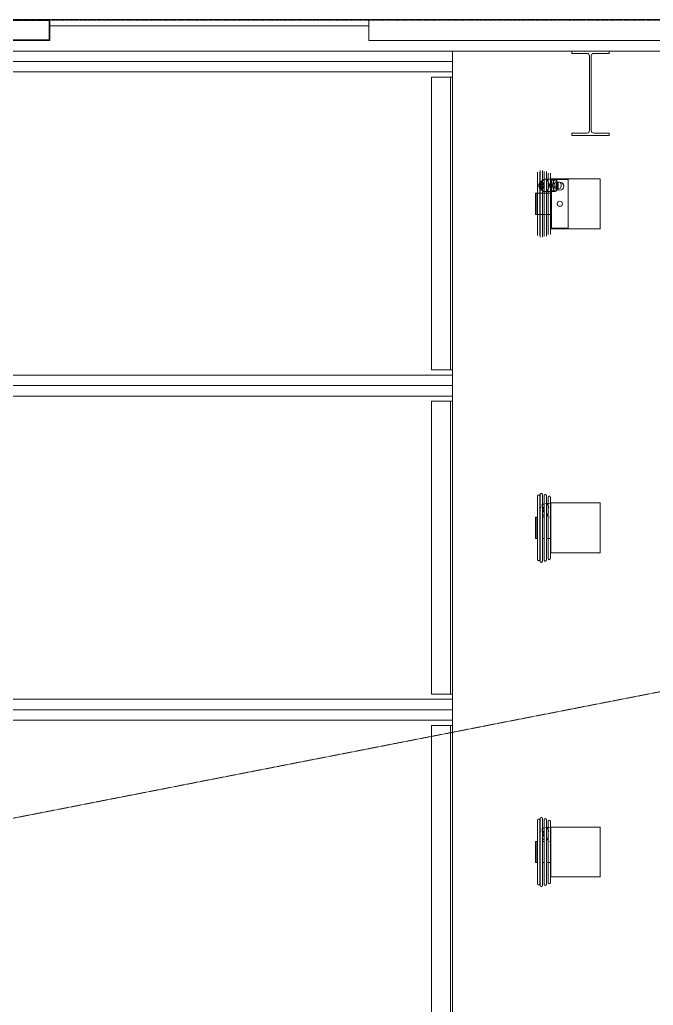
# Model space of a CAD drawing. Header units: millimetres. Extents: x -677815 to 476396, y -125373 to 39000.
# Drawn here: x 134502 to 137530, y 15287 to 20000 of the extents above; entities that cross this region are included whole.
import ezdxf

# ---------------------------------------------------------------- set-up
doc = ezdxf.new("R2010")
doc.units = ezdxf.units.MM
for name, pattern in [('Xref building Toll$0$_SBA Dash - Loose', [5, 3, -2]), ('Xref building Toll$0$_SBA Dash Dot - Loose', [6, 4, -1, 0, -1]), ('Xref building Toll$0$Grid Line', [22.225, 12.7, -3.175, 3.175, -3.175])]:
    doc.linetypes.add(name, pattern=pattern)
for name, color, linetype, lineweight in [('AM_BOR', 4, 'Continuous', 25), ('Xref building Toll$0$A-DETL', 90, 'Continuous', 9), ('Xref building Toll$0$A-GLAZ', 151, 'Continuous', 9), ('Xref building Toll$0$A-WALL', 113, 'Continuous', 9), ('Xref building Toll$0$C-PRKG', 70, 'Continuous', 9), ('Xref building Toll$0$E-ELEC-EQPM', 71, 'Continuous', 9), ('Xref building Toll$0$S-COLS', 52, 'Continuous', 9)]:
    doc.layers.add(name, color=color, linetype=linetype, lineweight=lineweight)
doc.layers.add('Xref building Toll$0$S-GRID', color=8, linetype='Continuous')

# ---------------------------------------------------------------- blocks, each defined once
blk = doc.blocks.new('Xref building Toll$0$Toll Grids')
at = {"layer": 'Xref building Toll$0$S-GRID', "linetype": 'Xref building Toll$0$Grid Line'}
blk.add_line((107519.9, 20000), (163674.6, 20000), dxfattribs=at)
blk = doc.blocks.new('Xref building Toll$0$_SBAMHE3-3200X1550 Parking 90_1 - MHE3 3_2 X 1_550-1677613-MASTER GROUND FLOOR')
at = {"layer": 'Xref building Toll$0$C-PRKG'}
for p, q in [((4600, 3200), (4600, 0)), ((4600, 0), (4600, 3200)), ((4600, 3200), (4600, 0)), ((4600, 0), (4600, 3200)), ((4650, 0), (4650, 3200)), ((4650, 0), (4650, 3200)), ((4700, 0), (4700, 3200)), ((4700, 3200), (4700, 0)), ((4700, 0), (4700, 3200)), ((4700, 3200), (4700, 0)), ((6150, 3200), (6150, 0)), ((6150, 0), (6150, 3200)), ((6150, 3200), (6150, 0)), ((6150, 0), (6150, 3200)), ((6200, 0), (6200, 3200)), ((6200, 0), (6200, 3200)), ((6250, 0), (6250, 3200)), ((6250, 3200), (6250, 0)), ((6250, 0), (6250, 3200)), ((6250, 3200), (6250, 0)), ((7700, 3200), (7700, 0)), ((7700, 0), (7700, 3200)), ((7750, 0), (7750, 3200)), ((7800, 0), (7800, 3200)), ((7800, 3200), (7800, 0)), ((4575, 100), (3175, 100)), ((4575, 100), (3175, 100)), ((4575, 100), (4575, 100)), ((4575, 95), (4575, 100)), ((4575, 0), (4575, 100)), ((4575, 95), (4575, 17.5)), ((6125, 100), (4725, 100)), ((4725, 100), (4725, 0)), ((4725, 100), (4725, 95)), ((4725, 100), (4725, 100)), ((6125, 100), (4725, 100)), ((4725, 17.5), (4725, 95)), ((6125, 100), (6125, 100)), ((6125, 95), (6125, 100)), ((6125, 0), (6125, 100)), ((6125, 95), (6125, 17.5)), ((7675, 100), (6275, 100)), ((6275, 100), (6275, 0)), ((6275, 100), (6275, 95)), ((6275, 100), (6275, 100)), ((7675, 100), (6275, 100)), ((6275, 17.5), (6275, 95)), ((7675, 100), (7675, 100)), ((7675, 95), (7675, 100)), ((7675, 0), (7675, 100)), ((7675, 95), (7675, 17.5)), ((3100, 0), (4650, 0)), ((3175, 9.5), (4575, 9.5)), ((4575, 9.5), (3175, 9.5)), ((3175, 0), (4575, 0)), ((3175, 0), (4575, 0)), ((4575, 17.5), (4575, 9.5)), ((4575, 9.5), (4575, 9.5)), ((4575, 9.5), (4575, 4.5)), ((4575, 4.5), (4575, 0)), ((4575, 0), (4575, 0)), ((4650, 0), (6200, 0)), ((4725, 9.5), (4725, 17.5)), ((4725, 9.5), (6125, 9.5)), ((6125, 9.5), (4725, 9.5)), ((4725, 4.5), (4725, 9.5)), ((4725, 9.5), (4725, 9.5)), ((4725, 0), (4725, 4.5)), ((4725, 0), (6125, 0)), ((4725, 0), (6125, 0)), ((6125, 17.5), (6125, 9.5)), ((6125, 9.5), (6125, 9.5)), ((6125, 9.5), (6125, 4.5)), ((6125, 4.5), (6125, 0)), ((6125, 0), (6125, 0)), ((6275, 9.5), (6275, 17.5)), ((6275, 9.5), (7675, 9.5)), ((7675, 9.5), (6275, 9.5)), ((6275, 4.5), (6275, 9.5)), ((6275, 9.5), (6275, 9.5)), ((6275, 0), (6275, 4.5)), ((6275, 0), (7675, 0)), ((6275, 0), (7675, 0)), ((7675, 17.5), (7675, 9.5)), ((7675, 9.5), (7675, 9.5)), ((7675, 9.5), (7675, 4.5)), ((7675, 4.5), (7675, 0)), ((7675, 0), (7675, 0)), ((4600, 0), (4700, 0)), ((4700, 0), (4600, 0)), ((4600, 0), (4600, 0)), ((4600, 0), (4700, 0)), ((4700, 0), (4600, 0)), ((4600, 0), (4600, 0)), ((4700, 0), (4700, 0)), ((4700, 0), (4700, 0)), ((4725, 0), (4725, 0)), ((6150, 0), (6250, 0)), ((6250, 0), (6150, 0)), ((6150, 0), (6150, 0)), ((6150, 0), (6250, 0)), ((6250, 0), (6150, 0)), ((6150, 0), (6150, 0)), ((6200, 0), (7750, 0)), ((6250, 0), (6250, 0)), ((6250, 0), (6250, 0)), ((6275, 0), (6275, 0)), ((7700, 0), (7800, 0)), ((7800, 0), (7700, 0)), ((7700, 0), (7700, 0)), ((7800, 0), (7800, 0))]:
    blk.add_line(p, q, dxfattribs=at)
blk = doc.blocks.new('Xref building Toll$0$CST_ Charging Station - Forklift - Standard-1609571-MASTER GROUND FLOOR')
at = {"layer": 'Xref building Toll$0$E-ELEC-EQPM'}
for p, q in [((-84, -45.5), (-84, -121.7)), ((-84, -48.6), (-84, -45.5)), ((-84, -45.5), (-84, -45.5)), ((-84, -45.5), (17.6, -45.5)), ((17.6, -45.5), (-84, -45.5)), ((17.6, -45.5), (17.6, -45.5)), ((17.6, -45.5), (17.6, -48.6)), ((17.6, -121.7), (17.6, -45.5)), ((-84, -121.7), (-84, -48.6)), ((-84, -48.6), (-84, -48.6)), ((17.6, -48.6), (-84, -48.6)), ((17.6, -48.6), (-84, -48.6)), ((17.6, -48.6), (17.6, -48.6)), ((17.6, -48.6), (17.6, -121.7)), ((25.1, -90.4), (25.1, -134.9)), ((37.3, -68.1), (27.5, -83)), ((81.5, -83), (71.6, -68.1)), ((83.8, -134.9), (83.8, -90.4)), ((-152.3, -118.5), (85.9, -118.5)), ((-152.3, -353.4), (-152.3, -118.5)), ((-152.3, -118.5), (85.9, -118.5)), ((85.9, -118.5), (-152.3, -118.5)), ((-152.3, -118.5), (-152.3, -118.5)), ((-152.3, -201), (-152.3, -118.5)), ((-152.3, -118.5), (-152.3, -201)), ((82.7, -121.7), (-149.1, -121.7)), ((-149.1, -121.7), (-149.1, -121.7)), ((-149.1, -121.7), (82.7, -121.7)), ((-149.1, -121.7), (-149.1, -201)), ((-149.1, -121.7), (-149.1, -201)), ((28.6, -120.1), (-92, -120.1)), ((-92, -120.1), (-92, -120.1)), ((-92, -120.1), (28.6, -120.1)), ((-92, -120.1), (-92, -121.7)), ((-92, -120.1), (-92, -121.7)), ((28.6, -121.7), (-92, -121.7)), ((-92, -121.7), (-92, -121.7)), ((-92, -121.7), (28.6, -121.7)), ((-84, -121.7), (-84, -121.7)), ((17.6, -121.7), (-84, -121.7)), ((17.6, -121.7), (-84, -121.7)), ((17.6, -121.7), (17.6, -121.7)), ((54.5, -132.4), (27.3, -130.6)), ((27.3, -130.6), (27.3, -143.3)), ((28.6, -120.1), (28.6, -120.1)), ((28.6, -121.7), (28.6, -120.1)), ((28.6, -120.1), (28.6, -121.7)), ((28.6, -121.7), (28.6, -121.7)), ((81.6, -130.6), (54.5, -132.4)), ((81.6, -143.3), (81.6, -130.6)), ((82.7, -121.7), (82.7, -121.7)), ((82.7, -201), (82.7, -121.7)), ((82.7, -121.7), (82.7, -201)), ((85.9, -118.5), (85.9, -353.4)), ((85.9, -118.5), (85.9, -118.5)), ((85.9, -118.5), (85.9, -201)), ((85.9, -118.5), (85.9, -201)), ((27.3, -143.3), (54.5, -145.1)), ((40, -142.4), (38.3, -156.9)), ((54.5, -145.1), (81.6, -143.3)), ((70.6, -156.9), (69, -142.4)), ((-152.3, -201), (-152.3, -201)), ((-152.3, -201), (85.9, -201)), ((85.9, -201), (-152.3, -201)), ((82.7, -201), (-149.1, -201)), ((-149.1, -201), (-149.1, -201)), ((-149.1, -201), (82.7, -201)), ((82.7, -201), (82.7, -201)), ((85.9, -201), (85.9, -201)), ((85.9, -353.4), (-152.3, -353.4))]:
    blk.add_line(p, q, dxfattribs=at)
at = {"layer": 'Xref building Toll$0$E-ELEC-EQPM', "flags": 128}
for points in [[(-192.9, -67.6), (-156.3, -67.6), (-63.2, -67.6), (-33.2, -67.6)], [(-33.2, -67.6), (-134.9, -67.6), (-190, -67.6), (-192.9, -67.6)], [(-192.9, -77.9), (-156.3, -77.9), (-63.2, -77.9), (-33.2, -77.9)], [(-33.2, -77.9), (-134.9, -77.9), (-190, -77.9), (-192.9, -77.9)], [(-187.3, -86.7), (-150.8, -86.7), (-58.5, -86.7), (-33.2, -86.7)], [(-33.2, -86.7), (-132.9, -86.7), (-185.3, -86.7), (-187.3, -86.7)], [(-185, -54.9), (-148.4, -54.9), (-56.4, -54.9), (-33.2, -54.9)], [(-33.2, -54.9), (-132, -54.9), (-183.2, -54.9), (-185, -54.9)], [(-185, -65.2), (-148.4, -65.2), (-56.4, -65.2), (-33.2, -65.2)], [(-33.2, -65.2), (-132, -65.2), (-183.2, -65.2), (-185, -65.2)], [(118.5, -54.9), (82, -54.9), (-10, -54.9), (-33.2, -54.9)], [(-33.2, -54.9), (65.6, -54.9), (116.8, -54.9), (118.5, -54.9)], [(118.5, -65.2), (82, -65.2), (-10, -65.2), (-33.2, -65.2)], [(-33.2, -65.2), (65.6, -65.2), (116.8, -65.2), (118.5, -65.2)], [(126.5, -67.6), (89.9, -67.6), (-3.2, -67.6), (-33.2, -67.6)], [(-33.2, -67.6), (68.5, -67.6), (123.6, -67.6), (126.5, -67.6)], [(126.5, -77.9), (89.9, -77.9), (-3.2, -77.9), (-33.2, -77.9)], [(-33.2, -77.9), (68.5, -77.9), (123.6, -77.9), (126.5, -77.9)], [(120.9, -86.7), (84.4, -86.7), (-8, -86.7), (-33.2, -86.7)], [(-33.2, -86.7), (66.5, -86.7), (118.8, -86.7), (120.9, -86.7)], [(-187.3, -96.9), (-150.8, -96.9), (-58.5, -96.9), (-33.2, -96.9)], [(-33.2, -96.9), (-132.9, -96.9), (-185.3, -96.9), (-187.3, -96.9)], [(-179.4, -105.7), (-142.9, -105.7), (-51.7, -105.7), (-33.2, -105.7)], [(-33.2, -105.7), (-129.8, -105.7), (-178.2, -105.7), (-179.4, -105.7)], [(-179.4, -116), (-142.9, -116), (-51.7, -116), (-33.2, -116)], [(-33.2, -116), (-129.8, -116), (-178.2, -116), (-179.4, -116)], [(120.9, -96.9), (84.4, -96.9), (-8, -96.9), (-33.2, -96.9)], [(-33.2, -96.9), (66.5, -96.9), (118.8, -96.9), (120.9, -96.9)], [(113, -105.7), (76.5, -105.7), (-14.7, -105.7), (-33.2, -105.7)], [(-33.2, -105.7), (63.4, -105.7), (111.8, -105.7), (113, -105.7)], [(113, -116), (76.5, -116), (-14.7, -116), (-33.2, -116)], [(-33.2, -116), (63.4, -116), (111.8, -116), (113, -116)]]:
    blk.add_lwpolyline(points, dxfattribs=at)
at = {"layer": 'Xref building Toll$0$E-ELEC-EQPM'}
for centre, radius, start, end in [((54.5, -72.8), 12, 90, 270), ((54.5, -72.8), 12, 90, 270), ((54.5, -72.8), 6.44, 90, 270), ((54.5, -72.8), 5.14, 90, 270), ((54.5, -72.8), 5.14, 90, 270), ((54.5, -72.8), 12, 270, 90), ((54.5, -72.8), 12, 270, 90), ((54.5, -72.8), 6.44, 270, 90), ((54.5, -72.8), 5.14, 270, 90), ((54.5, -72.8), 5.14, 270, 90), ((-33.2, -161.4), 12.7, 0, 180), ((-33.2, -161.4), 12.7, 0, 180), ((-33.2, -161.4), 12.7, 180, 360), ((-33.2, -161.4), 12.7, 180, 0), ((50.9, -161.4), 19.1, 0, 180), ((50.9, -161.4), 19, 0, 180), ((50.9, -161.4), 19.1, 180, 360), ((50.9, -161.4), 19, 180, 0)]:
    blk.add_arc(centre, radius, start, end, dxfattribs=at)
for centre, major_axis, start_param, end_param in [((54.5, -90.4), (-29.4, 0), 4.712389, 7.853982), ((54.5, -72.8), (-18.6, 0), 4.712389, 7.853982), ((54.5, -72.8), (-18.6, 0), 1.570796, 4.712389), ((54.5, -90.4), (-29.4, 0), 1.570796, 4.712389), ((54.5, -134.9), (-29.4, 0), 4.712389, 7.853982), ((54.5, -130.6), (-27.2, 0), 3.141593, 6.283185), ((54.5, -143.3), (-27.2, 0), 3.141593, 6.283185), ((54.5, -143.1), (-14.5, 0), 4.712389, 7.853982), ((54.5, -134.9), (-29.4, 0), 1.570796, 4.712389), ((54.5, -143.1), (-14.5, 0), 1.570796, 4.712389), ((54.5, -157.6), (-16.2, 0), 4.712389, 7.853982), ((54.5, -157.6), (-16.2, 0), 1.570796, 4.712389)]:
    blk.add_ellipse(centre, major_axis=major_axis, ratio=0.642788, start_param=start_param, end_param=end_param, dxfattribs=at)
blk = doc.blocks.new('Xref building Toll$0$CST_ Charging Station - Forklift - Standard-V280-MASTER GROUND FLOOR')
at = {"layer": 'Xref building Toll$0$E-ELEC-EQPM'}
for p, q in [((-84, -48.6), (-84, -45.5)), ((17.6, -45.5), (-84, -45.5)), ((17.6, -45.5), (17.6, -48.6)), ((-84, -56.8), (-84, -48.6)), ((17.6, -48.6), (-84, -48.6)), ((-84, -88.5), (-84, -77.9)), ((17.6, -48.6), (17.6, -56.5)), ((17.6, -77.9), (17.6, -88.3)), ((63.7, -86.7), (68.4, -86.7)), ((81.5, -83), (76.6, -75.6)), ((83.8, -109.5), (83.8, -93.2)), ((-152.3, -118.5), (85.9, -118.5)), ((-152.3, -353.4), (-152.3, -118.5)), ((-84, -109.6), (-84, -102.4)), ((-84, -118.5), (-84, -112.2)), ((17.6, -112.1), (17.6, -118.5)), ((25.2, -116), (19.8, -116)), ((25.1, -96.9), (25.1, -107)), ((83.8, -118.5), (83.8, -111.8)), ((85.9, -118.5), (85.9, -353.4)), ((85.9, -353.4), (-152.3, -353.4))]:
    blk.add_line(p, q, dxfattribs=at)
at = {"layer": 'Xref building Toll$0$E-ELEC-EQPM', "flags": 128}
for points in [[(-192.9, -77.9), (-193.1, -77.9), (-193.3, -77.9), (-193.5, -77.9), (-193.7, -77.8), (-193.9, -77.8), (-194.1, -77.7), (-194.3, -77.7), (-194.5, -77.6), (-194.7, -77.6), (-194.9, -77.5), (-195.1, -77.4), (-195.3, -77.3), (-195.4, -77.2), (-195.6, -77.1), (-195.8, -77), (-196, -76.9), (-196.1, -76.7), (-196.3, -76.6), (-196.4, -76.5), (-196.6, -76.3), (-196.7, -76.2), (-196.8, -76), (-197, -75.9), (-197.1, -75.7), (-197.2, -75.5), (-197.3, -75.4), (-197.4, -75.2), (-197.5, -75), (-197.6, -74.8), (-197.7, -74.6), (-197.7, -74.4), (-197.8, -74.2), (-197.9, -74), (-197.9, -73.8), (-198, -73.6), (-198, -73.4), (-198, -73.2), (-198, -73), (-198, -72.8), (-198, -72.6), (-198, -72.4), (-198, -72.2), (-198, -72), (-197.9, -71.8), (-197.9, -71.6), (-197.8, -71.4), (-197.8, -71.2), (-197.7, -71), (-197.6, -70.8), (-197.6, -70.6), (-197.5, -70.4), (-197.4, -70.2), (-197.3, -70.1), (-197.2, -69.9), (-197, -69.7), (-196.9, -69.6), (-196.8, -69.4), (-196.7, -69.3), (-196.5, -69.1), (-196.4, -69), (-196.2, -68.8), (-196, -68.7), (-195.9, -68.6), (-195.7, -68.5), (-195.5, -68.4), (-195.4, -68.2), (-195.2, -68.2), (-195, -68.1), (-194.8, -68), (-194.6, -67.9), (-194.4, -67.8), (-194.2, -67.8), (-194, -67.7), (-193.8, -67.7), (-193.6, -67.7), (-193.4, -67.6), (-193.2, -67.6), (-193, -67.6), (-192.9, -67.6)], [(-33.2, -67.6), (-39.6, -67.6), (-46, -67.6), (-52.3, -67.6), (-58.6, -67.6), (-64.9, -67.6), (-71.2, -67.6), (-77.3, -67.6), (-83.4, -67.6), (-89.5, -67.6), (-95.4, -67.6), (-101.2, -67.6), (-106.9, -67.6), (-112.5, -67.6), (-118, -67.6), (-123.4, -67.6), (-128.6, -67.6), (-133.6, -67.6), (-138.5, -67.6), (-143.2, -67.6), (-147.8, -67.6), (-152.1, -67.6), (-156.3, -67.6), (-160.3, -67.6), (-164, -67.6), (-167.6, -67.6), (-170.9, -67.6), (-174, -67.6), (-176.9, -67.6), (-179.6, -67.6), (-182, -67.6), (-184.2, -67.6), (-186.2, -67.6), (-187.9, -67.6), (-189.4, -67.6), (-190.6, -67.6), (-191.5, -67.6), (-192.2, -67.6), (-192.7, -67.6), (-192.9, -67.6)], [(-192.9, -67.6), (-192.8, -67.6), (-192.4, -67.6), (-191.7, -67.6), (-190.9, -67.6), (-189.7, -67.6), (-188.3, -67.6), (-186.7, -67.6), (-184.8, -67.6), (-182.7, -67.6), (-180.3, -67.6), (-177.7, -67.6), (-174.8, -67.6), (-171.8, -67.6), (-168.5, -67.6), (-165, -67.6), (-161.3, -67.6), (-157.4, -67.6), (-153.3, -67.6), (-149, -67.6), (-144.5, -67.6), (-139.8, -67.6), (-134.9, -67.6), (-129.9, -67.6), (-124.8, -67.6), (-119.5, -67.6), (-114, -67.6), (-108.5, -67.6), (-102.8, -67.6), (-97, -67.6), (-91.1, -67.6), (-85.1, -67.6)], [(-89.5, -77.9), (-95.4, -77.9), (-101.2, -77.9), (-106.9, -77.9), (-112.5, -77.9), (-118, -77.9), (-123.4, -77.9), (-128.6, -77.9), (-133.6, -77.9), (-138.5, -77.9), (-143.2, -77.9), (-147.8, -77.9), (-152.1, -77.9), (-156.3, -77.9), (-160.3, -77.9), (-164, -77.9), (-167.6, -77.9), (-170.9, -77.9), (-174, -77.9), (-176.9, -77.9), (-179.6, -77.9), (-182, -77.9), (-184.2, -77.9), (-186.2, -77.9), (-187.9, -77.9), (-189.4, -77.9), (-190.6, -77.9), (-191.5, -77.9), (-192.2, -77.9), (-192.7, -77.9), (-192.9, -77.9)], [(-192.9, -77.9), (-192.8, -77.9), (-192.4, -77.9), (-191.7, -77.9), (-190.9, -77.9), (-189.7, -77.9), (-188.3, -77.9), (-186.7, -77.9), (-184.8, -77.9), (-182.7, -77.9), (-180.3, -77.9), (-177.7, -77.9), (-174.8, -77.9), (-171.8, -77.9), (-168.5, -77.9), (-165, -77.9), (-161.3, -77.9), (-157.4, -77.9), (-153.3, -77.9), (-149, -77.9), (-144.5, -77.9), (-139.8, -77.9), (-134.9, -77.9), (-129.9, -77.9), (-124.8, -77.9), (-119.5, -77.9), (-114, -77.9), (-108.5, -77.9), (-102.8, -77.9), (-97, -77.9), (-91.1, -77.9), (-85.1, -77.9), (-79, -77.9), (-72.8, -77.9), (-66.6, -77.9), (-60.3, -77.9), (-54, -77.9), (-47.7, -77.9), (-41.3, -77.9), (-34.9, -77.9), (-33.2, -77.9)], [(-187.3, -96.9), (-187.5, -96.9), (-187.7, -96.9), (-187.9, -96.9), (-188.2, -96.9), (-188.4, -96.8), (-188.6, -96.8), (-188.8, -96.7), (-189, -96.7), (-189.1, -96.6), (-189.3, -96.5), (-189.5, -96.5), (-189.7, -96.4), (-189.9, -96.3), (-190.1, -96.2), (-190.2, -96), (-190.4, -95.9), (-190.6, -95.8), (-190.7, -95.7), (-190.9, -95.5), (-191, -95.4), (-191.2, -95.2), (-191.3, -95.1), (-191.4, -94.9), (-191.5, -94.7), (-191.7, -94.6), (-191.8, -94.4), (-191.9, -94.2), (-192, -94), (-192, -93.9), (-192.1, -93.7), (-192.2, -93.5), (-192.3, -93.3), (-192.3, -93.1), (-192.4, -92.9), (-192.4, -92.7), (-192.4, -92.5), (-192.5, -92.3), (-192.5, -92.1), (-192.5, -91.9), (-192.5, -91.7), (-192.5, -91.4), (-192.4, -91.2), (-192.4, -91), (-192.4, -90.8), (-192.3, -90.6), (-192.3, -90.4), (-192.2, -90.2), (-192.2, -90), (-192.1, -89.9), (-192, -89.7), (-191.9, -89.5), (-191.8, -89.3), (-191.7, -89.1), (-191.6, -88.9), (-191.5, -88.8), (-191.4, -88.6), (-191.2, -88.5), (-191.1, -88.3), (-191, -88.2), (-190.8, -88), (-190.6, -87.9), (-190.5, -87.7), (-190.3, -87.6), (-190.2, -87.5), (-190, -87.4), (-189.8, -87.3), (-189.6, -87.2), (-189.4, -87.1), (-189.2, -87), (-189.1, -87), (-188.9, -86.9), (-188.7, -86.8), (-188.5, -86.8), (-188.3, -86.7), (-188.1, -86.7), (-187.9, -86.7), (-187.7, -86.7), (-187.4, -86.7), (-187.3, -86.7)], [(-185, -65.2), (-185.2, -65.2), (-185.4, -65.2), (-185.6, -65.2), (-185.8, -65.1), (-186, -65.1), (-186.2, -65), (-186.4, -65), (-186.6, -64.9), (-186.8, -64.9), (-187, -64.8), (-187.1, -64.7), (-187.3, -64.6), (-187.5, -64.5), (-187.7, -64.4), (-187.9, -64.3), (-188, -64.2), (-188.2, -64), (-188.3, -63.9), (-188.5, -63.8), (-188.6, -63.6), (-188.8, -63.5), (-188.9, -63.3), (-189, -63.2), (-189.2, -63), (-189.3, -62.8), (-189.4, -62.7), (-189.5, -62.5), (-189.6, -62.3), (-189.7, -62.1), (-189.7, -61.9), (-189.8, -61.7), (-189.9, -61.5), (-189.9, -61.3), (-190, -61.1), (-190, -60.9), (-190, -60.7), (-190.1, -60.5), (-190.1, -60.3), (-190.1, -60.1), (-190.1, -59.9), (-190.1, -59.7), (-190.1, -59.5), (-190, -59.3), (-190, -59.1), (-190, -58.9), (-189.9, -58.7), (-189.8, -58.5), (-189.8, -58.3), (-189.7, -58.1), (-189.6, -57.9), (-189.5, -57.7), (-189.4, -57.5), (-189.3, -57.4), (-189.2, -57.2), (-189.1, -57), (-189, -56.9), (-188.9, -56.7), (-188.7, -56.6), (-188.6, -56.4), (-188.4, -56.3), (-188.3, -56.1), (-188.1, -56), (-187.9, -55.9), (-187.8, -55.8), (-187.6, -55.7), (-187.4, -55.5), (-187.2, -55.5), (-187.1, -55.4), (-186.9, -55.3), (-186.7, -55.2), (-186.5, -55.1), (-186.3, -55.1), (-186.1, -55), (-185.9, -55), (-185.7, -55), (-185.5, -54.9), (-185.3, -54.9), (-185.1, -54.9), (-185, -54.9)], [(-33.2, -86.7), (-39.4, -86.7), (-45.5, -86.7), (-51.7, -86.7), (-57.8, -86.7), (-63.8, -86.7), (-69.8, -86.7), (-75.8, -86.7), (-81.7, -86.7), (-87.5, -86.7), (-93.2, -86.7), (-98.9, -86.7), (-104.4, -86.7), (-109.8, -86.7), (-115.1, -86.7), (-120.2, -86.7), (-125.3, -86.7), (-130.1, -86.7), (-134.8, -86.7), (-139.4, -86.7), (-143.8, -86.7), (-148, -86.7), (-152, -86.7), (-155.8, -86.7), (-159.5, -86.7), (-162.9, -86.7), (-166.1, -86.7), (-169.1, -86.7), (-171.9, -86.7), (-174.5, -86.7), (-176.9, -86.7), (-179, -86.7), (-180.9, -86.7), (-182.5, -86.7), (-183.9, -86.7), (-185.1, -86.7), (-186, -86.7), (-186.7, -86.7), (-187.1, -86.7), (-187.3, -86.7)], [(-187.3, -86.7), (-187.2, -86.7), (-186.8, -86.7), (-186.2, -86.7), (-185.4, -86.7), (-184.3, -86.7), (-182.9, -86.7), (-181.3, -86.7), (-179.5, -86.7), (-177.5, -86.7), (-175.2, -86.7), (-172.7, -86.7), (-169.9, -86.7), (-167, -86.7), (-163.8, -86.7), (-160.4, -86.7), (-156.8, -86.7), (-153.1, -86.7), (-149.1, -86.7), (-144.9, -86.7), (-140.6, -86.7), (-136.1, -86.7), (-131.4, -86.7), (-126.6, -86.7), (-121.6, -86.7), (-116.5, -86.7), (-111.2, -86.7), (-105.9, -86.7), (-100.4, -86.7), (-94.8, -86.7), (-89.1, -86.7), (-83.3, -86.7)], [(-185, -54.9), (-184.8, -54.9), (-184.5, -54.9), (-183.9, -54.9), (-183, -54.9), (-181.9, -54.9), (-180.6, -54.9), (-179, -54.9), (-177.2, -54.9), (-175.2, -54.9), (-173, -54.9), (-170.5, -54.9), (-167.8, -54.9), (-164.9, -54.9), (-161.8, -54.9), (-158.4, -54.9), (-154.9, -54.9), (-151.2, -54.9), (-147.3, -54.9), (-143.2, -54.9), (-138.9, -54.9), (-134.5, -54.9), (-129.9, -54.9), (-125.1, -54.9), (-120.2, -54.9), (-115.2, -54.9), (-110, -54.9), (-104.7, -54.9), (-99.3, -54.9), (-93.8, -54.9), (-88.2, -54.9), (-82.5, -54.9)], [(-185, -65.2), (-184.8, -65.2), (-184.5, -65.2), (-183.9, -65.2), (-183, -65.2), (-181.9, -65.2), (-180.6, -65.2), (-179, -65.2), (-177.2, -65.2), (-175.2, -65.2), (-173, -65.2), (-170.5, -65.2), (-167.8, -65.2), (-164.9, -65.2), (-161.8, -65.2), (-158.4, -65.2), (-154.9, -65.2), (-151.2, -65.2), (-147.3, -65.2), (-143.2, -65.2), (-138.9, -65.2), (-134.5, -65.2), (-129.9, -65.2), (-125.1, -65.2), (-120.2, -65.2), (-115.2, -65.2), (-110, -65.2), (-104.7, -65.2), (-99.3, -65.2), (-93.8, -65.2), (-88.2, -65.2), (-82.5, -65.2), (-76.7, -65.2), (-70.9, -65.2), (-65, -65.2), (-59, -65.2), (-53, -65.2), (-47, -65.2), (-40.9, -65.2), (-34.8, -65.2), (-33.2, -65.2)], [(-33.2, -54.9), (-39.3, -54.9), (-45.3, -54.9), (-51.4, -54.9), (-57.4, -54.9), (-63.4, -54.9), (-69.3, -54.9), (-75.1, -54.9), (-80.9, -54.9), (-86.7, -54.9), (-92.3, -54.9), (-97.8, -54.9), (-103.3, -54.9), (-108.6, -54.9), (-113.8, -54.9), (-118.9, -54.9), (-123.8, -54.9), (-128.6, -54.9), (-133.3, -54.9), (-137.7, -54.9), (-142.1, -54.9), (-146.2, -54.9), (-150.2, -54.9), (-153.9, -54.9), (-157.5, -54.9), (-160.9, -54.9), (-164.1, -54.9), (-167, -54.9), (-169.8, -54.9), (-172.3, -54.9), (-174.6, -54.9), (-176.7, -54.9), (-178.6, -54.9), (-180.2, -54.9), (-181.6, -54.9), (-182.7, -54.9), (-183.7, -54.9), (-184.3, -54.9), (-184.8, -54.9), (-184.9, -54.9)], [(-86.7, -65.2), (-92.3, -65.2), (-97.8, -65.2), (-103.3, -65.2), (-108.6, -65.2), (-113.8, -65.2), (-118.9, -65.2), (-123.8, -65.2), (-128.6, -65.2), (-133.3, -65.2), (-137.7, -65.2), (-142.1, -65.2), (-146.2, -65.2), (-150.2, -65.2), (-153.9, -65.2), (-157.5, -65.2), (-160.9, -65.2), (-164.1, -65.2), (-167, -65.2), (-169.8, -65.2), (-172.3, -65.2), (-174.6, -65.2), (-176.7, -65.2), (-178.6, -65.2), (-180.2, -65.2), (-181.6, -65.2), (-182.7, -65.2), (-183.7, -65.2), (-184.3, -65.2), (-184.8, -65.2), (-184.9, -65.2)], [(118.5, -54.9), (118.4, -54.9), (118.1, -54.9), (117.5, -54.9), (116.6, -54.9), (115.5, -54.9), (114.2, -54.9), (112.6, -54.9), (110.8, -54.9), (108.8, -54.9), (106.6, -54.9), (104.1, -54.9), (101.4, -54.9), (98.5, -54.9), (95.4, -54.9), (92, -54.9), (88.5, -54.9), (84.8, -54.9), (80.9, -54.9), (76.8, -54.9), (72.5, -54.9), (68.1, -54.9), (63.5, -54.9), (58.7, -54.9), (53.8, -54.9), (48.8, -54.9), (43.6, -54.9), (38.3, -54.9), (32.9, -54.9), (27.4, -54.9), (21.8, -54.9), (16.1, -54.9), (10.3, -54.9), (4.5, -54.9), (-1.5, -54.9), (-7.4, -54.9), (-13.4, -54.9), (-19.4, -54.9), (-25.5, -54.9), (-31.6, -54.9), (-33.2, -54.9)], [(-33.2, -65.2), (-27.1, -65.2), (-21.1, -65.2), (-15, -65.2), (-9, -65.2), (-3.1, -65.2), (2.9, -65.2), (8.7, -65.2), (14.5, -65.2), (20.3, -65.2), (25.9, -65.2), (31.4, -65.2), (36.9, -65.2), (42.2, -65.2), (47.4, -65.2), (52.5, -65.2), (57.4, -65.2), (62.2, -65.2), (66.9, -65.2), (71.3, -65.2), (75.7, -65.2), (79.8, -65.2), (83.8, -65.2), (87.5, -65.2), (91.1, -65.2), (94.5, -65.2), (97.7, -65.2), (100.6, -65.2), (103.4, -65.2), (105.9, -65.2), (108.2, -65.2), (110.3, -65.2), (112.2, -65.2), (113.8, -65.2), (115.2, -65.2), (116.3, -65.2), (117.2, -65.2), (117.9, -65.2), (118.3, -65.2), (118.5, -65.2)], [(126.5, -67.6), (126.4, -67.6), (126, -67.6), (125.3, -67.6), (124.4, -67.6), (123.3, -67.6), (121.9, -67.6), (120.3, -67.6), (118.4, -67.6), (116.2, -67.6), (113.9, -67.6), (111.3, -67.6), (108.4, -67.6), (105.4, -67.6), (102.1, -67.6), (98.6, -67.6), (94.9, -67.6), (91, -67.6), (86.8, -67.6), (82.5, -67.6), (78, -67.6), (73.4, -67.6), (68.5, -67.6), (63.5, -67.6), (58.4, -67.6), (53.1, -67.6), (47.6, -67.6), (42.1, -67.6), (36.4, -67.6), (30.6, -67.6), (24.7, -67.6), (18.7, -67.6), (12.6, -67.6), (6.4, -67.6), (0.2, -67.6), (-6.1, -67.6), (-12.4, -67.6), (-18.7, -67.6), (-25.1, -67.6), (-31.5, -67.6), (-33.2, -67.6)], [(-33.2, -77.9), (-26.8, -77.9), (-20.4, -77.9), (-14.1, -77.9), (-7.8, -77.9), (-1.5, -77.9), (4.8, -77.9), (10.9, -77.9), (17, -77.9), (23, -77.9), (29, -77.9), (34.8, -77.9), (40.5, -77.9), (46.1, -77.9), (51.6, -77.9), (57, -77.9), (62.2, -77.9), (67.2, -77.9), (72.1, -77.9), (76.8, -77.9), (81.3, -77.9), (85.7, -77.9), (89.9, -77.9), (93.8, -77.9), (97.6, -77.9), (101.2, -77.9), (104.5, -77.9), (107.6, -77.9), (110.5, -77.9), (113.2, -77.9), (115.6, -77.9), (117.8, -77.9), (119.8, -77.9), (121.5, -77.9), (122.9, -77.9), (124.2, -77.9), (125.1, -77.9), (125.8, -77.9), (126.3, -77.9), (126.5, -77.9)], [(120.9, -86.7), (120.8, -86.7), (120.4, -86.7), (119.8, -86.7), (119, -86.7), (117.9, -86.7), (116.5, -86.7), (114.9, -86.7), (113.1, -86.7), (111, -86.7), (108.8, -86.7), (106.2, -86.7), (103.5, -86.7), (100.6, -86.7), (97.4, -86.7), (94, -86.7), (90.4, -86.7), (86.6, -86.7), (82.7, -86.7), (78.5, -86.7), (74.2, -86.7), (69.7, -86.7), (65, -86.7), (60.2, -86.7), (55.2, -86.7), (50.1, -86.7), (44.8, -86.7), (39.4, -86.7), (33.9, -86.7), (28.3, -86.7), (22.6, -86.7), (16.9, -86.7), (11, -86.7), (5, -86.7), (-1, -86.7), (-7, -86.7), (-13.1, -86.7), (-19.2, -86.7), (-25.4, -86.7), (-31.5, -86.7), (-33.2, -86.7)], [(15.3, -86.7), (21.1, -86.7), (26.8, -86.7), (32.4, -86.7)], [(38.3, -65.2), (32.9, -65.2), (27.4, -65.2), (21.8, -65.2), (16.1, -65.2)], [(36.4, -77.9), (30.6, -77.9), (24.7, -77.9), (18.7, -77.9)], [(20.3, -54.9), (25.9, -54.9), (31.4, -54.9), (36.9, -54.9), (42.2, -54.9), (47.4, -54.9), (52.5, -54.9), (57.4, -54.9), (62.2, -54.9), (66.9, -54.9), (71.3, -54.9), (75.7, -54.9), (79.8, -54.9), (83.8, -54.9), (87.5, -54.9), (91.1, -54.9), (94.5, -54.9), (97.7, -54.9), (100.6, -54.9), (103.4, -54.9), (105.9, -54.9), (108.2, -54.9), (110.3, -54.9), (112.2, -54.9), (113.8, -54.9), (115.2, -54.9), (116.3, -54.9), (117.2, -54.9), (117.9, -54.9), (118.3, -54.9), (118.5, -54.9)], [(23, -67.6), (29, -67.6), (34.8, -67.6)], [(72.1, -67.6), (76.8, -67.6), (81.3, -67.6), (85.7, -67.6), (89.9, -67.6), (93.8, -67.6), (97.6, -67.6), (101.2, -67.6), (104.5, -67.6), (107.6, -67.6), (110.5, -67.6), (113.2, -67.6), (115.6, -67.6), (117.8, -67.6), (119.8, -67.6), (121.5, -67.6), (122.9, -67.6), (124.2, -67.6), (125.1, -67.6), (125.8, -67.6), (126.3, -67.6), (126.5, -67.6)], [(118.5, -65.2), (118.4, -65.2), (118.1, -65.2), (117.5, -65.2), (116.6, -65.2), (115.5, -65.2), (114.2, -65.2), (112.6, -65.2), (110.8, -65.2), (108.8, -65.2), (106.6, -65.2), (104.1, -65.2), (101.4, -65.2), (98.5, -65.2), (95.4, -65.2), (92, -65.2), (88.5, -65.2), (84.8, -65.2), (80.9, -65.2), (76.8, -65.2), (72.5, -65.2)], [(126.5, -77.9), (126.4, -77.9), (126, -77.9), (125.3, -77.9), (124.4, -77.9), (123.3, -77.9), (121.9, -77.9), (120.3, -77.9), (118.4, -77.9), (116.2, -77.9), (113.9, -77.9), (111.3, -77.9), (108.4, -77.9), (105.4, -77.9), (102.1, -77.9), (98.6, -77.9), (94.9, -77.9), (91, -77.9), (86.8, -77.9), (82.5, -77.9), (78, -77.9), (73.4, -77.9)], [(77.4, -86.7), (81.6, -86.7), (85.6, -86.7), (89.4, -86.7), (93.1, -86.7), (96.5, -86.7), (99.7, -86.7), (102.7, -86.7), (105.5, -86.7), (108.1, -86.7), (110.4, -86.7), (112.6, -86.7), (114.5, -86.7), (116.1, -86.7), (117.5, -86.7), (118.7, -86.7), (119.6, -86.7), (120.3, -86.7), (120.7, -86.7), (120.9, -86.7)], [(118.5, -54.9), (118.7, -54.9), (119, -54.9), (119.2, -55), (119.4, -55), (119.6, -55), (119.8, -55.1), (120, -55.1), (120.2, -55.2), (120.4, -55.2), (120.5, -55.3), (120.7, -55.4), (120.9, -55.5), (121.1, -55.6), (121.3, -55.7), (121.4, -55.8), (121.6, -55.9), (121.8, -56.1), (121.9, -56.2), (122.1, -56.3), (122.2, -56.5), (122.4, -56.6), (122.5, -56.8), (122.6, -56.9), (122.8, -57.1), (122.9, -57.3), (123, -57.5), (123.1, -57.6), (123.2, -57.8), (123.3, -58), (123.3, -58.2), (123.4, -58.4), (123.5, -58.6), (123.5, -58.8), (123.6, -59), (123.6, -59.2), (123.6, -59.4), (123.7, -59.6), (123.7, -59.8), (123.7, -60), (123.7, -60.2), (123.7, -60.4), (123.6, -60.6), (123.6, -60.8), (123.6, -61), (123.5, -61.2), (123.5, -61.4), (123.4, -61.6), (123.4, -61.8), (123.3, -62), (123.2, -62.2), (123.1, -62.4), (123, -62.6), (122.9, -62.7), (122.8, -62.9), (122.7, -63.1), (122.6, -63.2), (122.4, -63.4), (122.3, -63.6), (122.2, -63.7), (122, -63.8), (121.9, -64), (121.7, -64.1), (121.5, -64.2), (121.4, -64.3), (121.2, -64.5), (121, -64.6), (120.8, -64.7), (120.6, -64.7), (120.5, -64.8), (120.3, -64.9), (120.1, -65), (119.9, -65), (119.7, -65.1), (119.5, -65.1), (119.3, -65.1), (119.1, -65.2), (118.9, -65.2), (118.7, -65.2), (118.5, -65.2)], [(120.9, -86.7), (121.1, -86.7), (121.3, -86.7), (121.5, -86.7), (121.7, -86.7), (121.9, -86.8), (122.1, -86.8), (122.3, -86.9), (122.5, -86.9), (122.7, -87), (122.9, -87.1), (123.1, -87.2), (123.3, -87.2), (123.5, -87.3), (123.7, -87.4), (123.8, -87.6), (124, -87.7), (124.2, -87.8), (124.3, -87.9), (124.5, -88.1), (124.6, -88.2), (124.7, -88.4), (124.9, -88.5), (125, -88.7), (125.1, -88.9), (125.2, -89), (125.4, -89.2), (125.5, -89.4), (125.5, -89.6), (125.6, -89.8), (125.7, -89.9), (125.8, -90.1), (125.8, -90.3), (125.9, -90.5), (125.9, -90.7), (126, -90.9), (126, -91.1), (126, -91.3), (126.1, -91.5), (126.1, -91.7), (126.1, -92), (126, -92.2), (126, -92.4), (126, -92.6), (126, -92.8), (125.9, -93), (125.9, -93.2), (125.8, -93.4), (125.8, -93.6), (125.7, -93.8), (125.6, -93.9), (125.5, -94.1), (125.4, -94.3), (125.3, -94.5), (125.2, -94.7), (125.1, -94.8), (125, -95), (124.8, -95.1), (124.7, -95.3), (124.5, -95.4), (124.4, -95.6), (124.2, -95.7), (124.1, -95.9), (123.9, -96), (123.7, -96.1), (123.6, -96.2), (123.4, -96.3), (123.2, -96.4), (123, -96.5), (122.8, -96.6), (122.6, -96.6), (122.4, -96.7), (122.3, -96.8), (122.1, -96.8), (121.9, -96.9), (121.6, -96.9), (121.4, -96.9), (121.2, -96.9), (121, -96.9), (120.9, -96.9)], [(126.5, -67.6), (126.7, -67.6), (126.9, -67.6), (127.1, -67.7), (127.3, -67.7), (127.5, -67.7), (127.7, -67.8), (127.9, -67.8), (128.1, -67.9), (128.3, -67.9), (128.5, -68), (128.7, -68.1), (128.9, -68.2), (129, -68.3), (129.2, -68.4), (129.4, -68.5), (129.5, -68.6), (129.7, -68.8), (129.9, -68.9), (130, -69), (130.2, -69.2), (130.3, -69.3), (130.4, -69.5), (130.6, -69.6), (130.7, -69.8), (130.8, -70), (130.9, -70.2), (131, -70.3), (131.1, -70.5), (131.2, -70.7), (131.3, -70.9), (131.3, -71.1), (131.4, -71.3), (131.5, -71.5), (131.5, -71.7), (131.5, -71.9), (131.6, -72.1), (131.6, -72.3), (131.6, -72.5), (131.6, -72.7), (131.6, -72.9), (131.6, -73.1), (131.6, -73.3), (131.6, -73.5), (131.5, -73.7), (131.5, -73.9), (131.4, -74.1), (131.4, -74.3), (131.3, -74.5), (131.2, -74.7), (131.2, -74.9), (131.1, -75.1), (131, -75.3), (130.9, -75.4), (130.8, -75.6), (130.6, -75.8), (130.5, -75.9), (130.4, -76.1), (130.2, -76.3), (130.1, -76.4), (130, -76.5), (129.8, -76.7), (129.6, -76.8), (129.5, -76.9), (129.3, -77), (129.1, -77.2), (129, -77.3), (128.8, -77.4), (128.6, -77.4), (128.4, -77.5), (128.2, -77.6), (128, -77.7), (127.8, -77.7), (127.6, -77.8), (127.4, -77.8), (127.2, -77.8), (127, -77.9), (126.8, -77.9), (126.6, -77.9), (126.5, -77.9)], [(-81.7, -96.9), (-87.5, -96.9), (-93.2, -96.9), (-98.9, -96.9), (-104.4, -96.9), (-109.8, -96.9), (-115.1, -96.9), (-120.2, -96.9), (-125.3, -96.9), (-130.1, -96.9), (-134.8, -96.9), (-139.4, -96.9), (-143.8, -96.9), (-148, -96.9), (-152, -96.9), (-155.8, -96.9), (-159.5, -96.9), (-162.9, -96.9), (-166.1, -96.9), (-169.1, -96.9), (-171.9, -96.9), (-174.5, -96.9), (-176.9, -96.9), (-179, -96.9), (-180.9, -96.9), (-182.5, -96.9), (-183.9, -96.9), (-185.1, -96.9), (-186, -96.9), (-186.7, -96.9), (-187.1, -96.9), (-187.3, -96.9)], [(-187.3, -96.9), (-187.2, -96.9), (-186.8, -96.9), (-186.2, -96.9), (-185.4, -96.9), (-184.3, -96.9), (-182.9, -96.9), (-181.3, -96.9), (-179.5, -96.9), (-177.5, -96.9), (-175.2, -96.9), (-172.7, -96.9), (-169.9, -96.9), (-167, -96.9), (-163.8, -96.9), (-160.4, -96.9), (-156.8, -96.9), (-153.1, -96.9), (-149.1, -96.9), (-144.9, -96.9), (-140.6, -96.9), (-136.1, -96.9), (-131.4, -96.9), (-126.6, -96.9), (-121.6, -96.9), (-116.5, -96.9), (-111.2, -96.9), (-105.9, -96.9), (-100.4, -96.9), (-94.8, -96.9), (-89.1, -96.9), (-83.3, -96.9), (-77.4, -96.9), (-71.5, -96.9), (-65.5, -96.9), (-59.4, -96.9), (-53.3, -96.9), (-47.2, -96.9), (-41, -96.9), (-34.9, -96.9), (-33.2, -96.9)], [(-179.4, -116), (-179.6, -116), (-179.8, -116), (-180, -116), (-180.2, -115.9), (-180.4, -115.9), (-180.6, -115.8), (-180.8, -115.8), (-181, -115.7), (-181.2, -115.7), (-181.4, -115.6), (-181.6, -115.5), (-181.8, -115.4), (-181.9, -115.3), (-182.1, -115.2), (-182.3, -115.1), (-182.5, -115), (-182.6, -114.8), (-182.8, -114.7), (-182.9, -114.6), (-183.1, -114.4), (-183.2, -114.3), (-183.4, -114.1), (-183.5, -114), (-183.6, -113.8), (-183.7, -113.6), (-183.8, -113.5), (-183.9, -113.3), (-184, -113.1), (-184.1, -112.9), (-184.2, -112.7), (-184.3, -112.5), (-184.3, -112.3), (-184.4, -112.1), (-184.4, -111.9), (-184.5, -111.7), (-184.5, -111.5), (-184.5, -111.3), (-184.5, -111.1), (-184.5, -110.9), (-184.5, -110.7), (-184.5, -110.5), (-184.5, -110.3), (-184.5, -110.1), (-184.4, -109.9), (-184.4, -109.7), (-184.3, -109.5), (-184.3, -109.3), (-184.2, -109.1), (-184.1, -108.9), (-184.1, -108.7), (-184, -108.5), (-183.9, -108.3), (-183.8, -108.2), (-183.7, -108), (-183.6, -107.8), (-183.4, -107.7), (-183.3, -107.5), (-183.2, -107.4), (-183, -107.2), (-182.9, -107.1), (-182.7, -106.9), (-182.6, -106.8), (-182.4, -106.7), (-182.2, -106.6), (-182, -106.5), (-181.9, -106.3), (-181.7, -106.3), (-181.5, -106.2), (-181.3, -106.1), (-181.1, -106), (-180.9, -105.9), (-180.7, -105.9), (-180.5, -105.8), (-180.3, -105.8), (-180.1, -105.8), (-179.9, -105.7), (-179.7, -105.7), (-179.5, -105.7), (-179.4, -105.7)], [(-33.2, -105.7), (-39.1, -105.7), (-44.9, -105.7), (-50.7, -105.7), (-56.5, -105.7), (-62.2, -105.7), (-68, -105.7), (-73.6, -105.7), (-79.2, -105.7), (-84.7, -105.7), (-90.1, -105.7), (-95.5, -105.7), (-100.7, -105.7), (-105.8, -105.7), (-110.9, -105.7), (-115.8, -105.7), (-120.5, -105.7), (-125.1, -105.7), (-129.6, -105.7), (-133.9, -105.7), (-138.1, -105.7), (-142.1, -105.7), (-145.9, -105.7), (-149.5, -105.7), (-153, -105.7), (-156.2, -105.7), (-159.3, -105.7), (-162.1, -105.7), (-164.8, -105.7), (-167.2, -105.7), (-169.5, -105.7), (-171.5, -105.7), (-173.3, -105.7), (-174.8, -105.7), (-176.2, -105.7), (-177.3, -105.7), (-178.1, -105.7), (-178.8, -105.7), (-179.2, -105.7), (-179.4, -105.7)], [(-179.4, -105.7), (-179.3, -105.7), (-178.9, -105.7), (-178.3, -105.7), (-177.5, -105.7), (-176.5, -105.7), (-175.2, -105.7), (-173.7, -105.7), (-172, -105.7), (-170, -105.7), (-167.9, -105.7), (-165.5, -105.7), (-162.9, -105.7), (-160.1, -105.7), (-157.1, -105.7), (-153.9, -105.7), (-150.5, -105.7), (-146.9, -105.7), (-143.1, -105.7), (-139.2, -105.7), (-135.1, -105.7), (-130.8, -105.7), (-126.4, -105.7), (-121.8, -105.7), (-117, -105.7), (-112.2, -105.7), (-107.2, -105.7), (-102.1, -105.7), (-96.9, -105.7), (-91.6, -105.7), (-86.2, -105.7)], [(-84.7, -116), (-90.1, -116), (-95.5, -116), (-100.7, -116), (-105.8, -116), (-110.9, -116), (-115.8, -116), (-120.5, -116), (-125.1, -116), (-129.6, -116), (-133.9, -116), (-138.1, -116), (-142.1, -116), (-145.9, -116), (-149.5, -116), (-153, -116), (-156.2, -116), (-159.3, -116), (-162.1, -116), (-164.8, -116), (-167.2, -116), (-169.5, -116), (-171.5, -116), (-173.3, -116), (-174.8, -116), (-176.2, -116), (-177.3, -116), (-178.1, -116), (-178.8, -116), (-179.2, -116), (-179.4, -116)], [(-179.4, -116), (-179.3, -116), (-178.9, -116), (-178.3, -116), (-177.5, -116), (-176.5, -116), (-175.2, -116), (-173.7, -116), (-172, -116), (-170, -116), (-167.9, -116), (-165.5, -116), (-162.9, -116), (-160.1, -116), (-157.1, -116), (-153.9, -116), (-150.5, -116), (-146.9, -116), (-143.1, -116), (-139.2, -116), (-135.1, -116), (-130.8, -116), (-126.4, -116), (-121.8, -116), (-117, -116), (-112.2, -116), (-107.2, -116), (-102.1, -116), (-96.9, -116), (-91.6, -116), (-86.2, -116), (-80.7, -116), (-75.1, -116), (-69.5, -116), (-63.8, -116), (-58.1, -116), (-52.3, -116), (-46.5, -116), (-40.6, -116), (-34.8, -116), (-33.2, -116)], [(-33.2, -96.9), (-27, -96.9), (-20.9, -96.9), (-14.8, -96.9), (-8.6, -96.9), (-2.6, -96.9), (3.4, -96.9), (9.4, -96.9), (15.3, -96.9), (21.1, -96.9), (26.8, -96.9), (32.4, -96.9), (38, -96.9), (43.4, -96.9), (48.7, -96.9), (53.8, -96.9), (58.8, -96.9), (63.7, -96.9), (68.4, -96.9), (73, -96.9), (77.4, -96.9), (81.6, -96.9), (85.6, -96.9), (89.4, -96.9), (93.1, -96.9), (96.5, -96.9), (99.7, -96.9), (102.7, -96.9), (105.5, -96.9), (108.1, -96.9), (110.4, -96.9), (112.6, -96.9), (114.5, -96.9), (116.1, -96.9), (117.5, -96.9), (118.7, -96.9), (119.6, -96.9), (120.3, -96.9), (120.7, -96.9), (120.9, -96.9)], [(113, -105.7), (112.9, -105.7), (112.5, -105.7), (111.9, -105.7), (111.1, -105.7), (110.1, -105.7), (108.8, -105.7), (107.3, -105.7), (105.6, -105.7), (103.6, -105.7), (101.4, -105.7), (99.1, -105.7), (96.5, -105.7), (93.7, -105.7), (90.7, -105.7), (87.5, -105.7), (84.1, -105.7), (80.5, -105.7), (76.7, -105.7), (72.8, -105.7), (68.6, -105.7), (64.4, -105.7), (59.9, -105.7), (55.4, -105.7), (50.6, -105.7), (45.8, -105.7), (40.8, -105.7), (35.7, -105.7), (30.5, -105.7), (25.2, -105.7), (19.8, -105.7), (14.3, -105.7), (8.7, -105.7), (3.1, -105.7), (-2.6, -105.7), (-8.4, -105.7), (-14.1, -105.7), (-19.9, -105.7), (-25.8, -105.7), (-31.6, -105.7), (-33.2, -105.7)], [(-33.2, -116), (-27.4, -116), (-21.5, -116), (-15.7, -116), (-9.9, -116), (-4.2, -116), (1.5, -116), (7.2, -116), (12.8, -116), (18.3, -116), (23.7, -116), (29.1, -116), (34.3, -116), (39.4, -116), (44.4, -116), (49.3, -116), (54.1, -116), (58.7, -116), (63.2, -116), (67.5, -116), (71.7, -116), (75.7, -116), (79.5, -116), (83.1, -116), (86.6, -116), (89.8, -116), (92.9, -116), (95.7, -116), (98.4, -116), (100.8, -116), (103.1, -116), (105.1, -116), (106.8, -116), (108.4, -116), (109.8, -116), (110.9, -116), (111.7, -116), (112.4, -116), (112.8, -116), (113, -116)], [(28.3, -96.9), (22.6, -96.9), (16.9, -96.9)], [(18.3, -105.7), (23.7, -105.7), (29.1, -105.7)], [(113, -116), (112.9, -116), (112.5, -116), (111.9, -116), (111.1, -116), (110.1, -116), (108.8, -116), (107.3, -116), (105.6, -116), (103.6, -116), (101.4, -116), (99.1, -116), (96.5, -116), (93.7, -116), (90.7, -116), (87.5, -116), (84.1, -116), (80.5, -116), (76.7, -116), (72.8, -116), (68.6, -116)], [(71.7, -105.7), (75.7, -105.7), (79.5, -105.7), (83.1, -105.7), (86.6, -105.7), (89.8, -105.7), (92.9, -105.7), (95.7, -105.7), (98.4, -105.7), (100.8, -105.7), (103.1, -105.7), (105.1, -105.7), (106.8, -105.7), (108.4, -105.7), (109.8, -105.7), (110.9, -105.7), (111.7, -105.7), (112.4, -105.7), (112.8, -105.7), (113, -105.7)], [(120.9, -96.9), (120.8, -96.9), (120.4, -96.9), (119.8, -96.9), (119, -96.9), (117.9, -96.9), (116.5, -96.9), (114.9, -96.9), (113.1, -96.9), (111, -96.9), (108.8, -96.9), (106.2, -96.9), (103.5, -96.9), (100.6, -96.9), (97.4, -96.9), (94, -96.9), (90.4, -96.9), (86.6, -96.9), (82.7, -96.9), (78.5, -96.9)], [(113, -105.7), (113.2, -105.7), (113.4, -105.7), (113.6, -105.8), (113.8, -105.8), (114, -105.8), (114.2, -105.9), (114.4, -105.9), (114.6, -106), (114.8, -106), (115, -106.1), (115.2, -106.2), (115.4, -106.3), (115.5, -106.4), (115.7, -106.5), (115.9, -106.6), (116.1, -106.7), (116.2, -106.9), (116.4, -107), (116.5, -107.1), (116.7, -107.3), (116.8, -107.4), (116.9, -107.6), (117.1, -107.7), (117.2, -107.9), (117.3, -108.1), (117.4, -108.3), (117.5, -108.4), (117.6, -108.6), (117.7, -108.8), (117.8, -109), (117.8, -109.2), (117.9, -109.4), (118, -109.6), (118, -109.8), (118, -110), (118.1, -110.2), (118.1, -110.4), (118.1, -110.6), (118.1, -110.8), (118.1, -111), (118.1, -111.2), (118.1, -111.4), (118.1, -111.6), (118, -111.8), (118, -112), (117.9, -112.2), (117.9, -112.4), (117.8, -112.6), (117.7, -112.8), (117.7, -113), (117.6, -113.2), (117.5, -113.4), (117.4, -113.5), (117.3, -113.7), (117.1, -113.9), (117, -114), (116.9, -114.2), (116.7, -114.4), (116.6, -114.5), (116.5, -114.6), (116.3, -114.8), (116.1, -114.9), (116, -115), (115.8, -115.1), (115.6, -115.3), (115.5, -115.4), (115.3, -115.5), (115.1, -115.5), (114.9, -115.6), (114.7, -115.7), (114.5, -115.8), (114.3, -115.8), (114.1, -115.9), (113.9, -115.9), (113.7, -115.9), (113.5, -116), (113.3, -116), (113.1, -116), (113, -116)]]:
    blk.add_lwpolyline(points, dxfattribs=at)
at = {"layer": 'Xref building Toll$0$E-ELEC-EQPM'}
for radius, start, end in [(12, 225, 270), (6.44, 90, 150), (6.44, 30, 90), (12, 270, 345.9518), (12, 10.8151, 45)]:
    blk.add_arc((54.5, -72.8), radius, start, end, dxfattribs=at)
for centre, major_axis, start_param, end_param in [((54.5, -90.4), (29.4, 0), 2.38929, 2.827433), ((54.5, -72.8), (18.6, 0), 3.926991, 4.712389), ((54.5, -72.8), (-18.6, 0), 1.570796, 2.356194), ((54.5, -90.4), (29.4, 0), 0.314159, 0.901827), ((54.5, -90.4), (29.4, 0), 3.503672, 4.331805), ((54.5, -90.4), (29.4, 0), 5.015044, 5.969026)]:
    blk.add_ellipse(centre, major_axis=major_axis, ratio=0.642788, start_param=start_param, end_param=end_param, dxfattribs=at)
blk = doc.blocks.new('Xref building Toll$0$Louvre_WPL100 - Louvre_WPL100 3-1689211-MASTER GROUND FLOOR')
at = {"layer": 'Xref building Toll$0$A-GLAZ'}
for p, q in [((-375, 85.5), (1625, 85.5)), ((-375, -14.5), (-375, 85.5)), ((1625, 85.5), (1625, -14.5)), ((1625, -14.5), (-375, -14.5))]:
    blk.add_line(p, q, dxfattribs=at)
blk = doc.blocks.new('Xref building Toll$0$Louvre_WPL100 - Louvre_WPL100 4-1689330-MASTER GROUND FLOOR')
at = {"layer": 'Xref building Toll$0$A-GLAZ'}
for p, q in [((-375, 85.5), (-347, 85.5)), ((-375, -14.5), (-375, 85.5)), ((-347, 82.5), (-372, 82.5)), ((-372, 82.5), (-372, -11.5)), ((-372, 82.5), (-347, 82.5)), ((-347, 85.5), (-347, 82.5)), ((-347, 85.5), (-347, 82.5)), ((-347, 85.5), (1597, 85.5)), ((1597, 82.5), (-347, 82.5)), ((1597, 85.5), (1625, 85.5)), ((1597, 82.5), (1597, 85.5)), ((1597, 85.5), (1597, 82.5)), ((1622, 82.5), (1597, 82.5)), ((1597, 82.5), (1622, 82.5)), ((1622, -11.5), (1622, 82.5)), ((1625, 85.5), (1625, -14.5)), ((-347, -14.5), (-375, -14.5)), ((-372, -11.5), (-347, -11.5)), ((-347, -11.5), (-372, -11.5)), ((-347, -11.5), (-347, -14.5)), ((-347, -11.5), (-347, -14.5)), ((-347, -11.5), (1597, -11.5)), ((1597, -14.5), (-347, -14.5)), ((1597, -11.5), (1622, -11.5)), ((1597, -14.5), (1597, -11.5)), ((1622, -11.5), (1597, -11.5)), ((1597, -11.5), (1597, -14.5)), ((1625, -14.5), (1597, -14.5))]:
    blk.add_line(p, q, dxfattribs=at)
blk = doc.blocks.new('Xref building Toll$0$UB-Universal Beam-Column - C1_5_410-2160400-MASTER GROUND FLOOR')
at = {"layer": 'Xref building Toll$0$S-COLS', "lineweight": 18}
for p, q in [((-89, 201.5), (89, 201.5)), ((-89, 190.5), (-89, 201.5)), ((-15.65, 190.5), (-89, 190.5)), ((89, 190.5), (15.65, 190.5)), ((89, 201.5), (89, 190.5)), ((-4.25, -179.1), (-4.25, 179.1)), ((4.25, 179.1), (4.25, -179.1)), ((-89, -190.5), (-15.65, -190.5)), ((-89, -201.5), (-89, -190.5)), ((89, -201.5), (-89, -201.5)), ((15.65, -190.5), (89, -190.5)), ((89, -190.5), (89, -201.5))]:
    blk.add_line(p, q, dxfattribs=at)
at = {"layer": 'Xref building Toll$0$S-COLS'}
for p, q in [((-89, 201.5), (-89, 201.5)), ((-89, 190.5), (-89, 190.5)), ((89, 201.5), (89, 201.5)), ((89, 190.5), (89, 190.5)), ((-89, -190.5), (-89, -190.5)), ((-89, -201.5), (-89, -201.5)), ((89, -190.5), (89, -190.5)), ((89, -201.5), (89, -201.5))]:
    blk.add_line(p, q, dxfattribs=at)
at = {"layer": 'Xref building Toll$0$S-COLS', "lineweight": 18}
for centre, start, end in [((-15.65, 179.1), 360, 90), ((15.65, 179.1), 90, 180), ((-15.65, -179.1), 270, 360), ((15.65, -179.1), 180, 270)]:
    blk.add_arc(centre, 11.4, start, end, dxfattribs=at)
blk = doc.blocks.new('Xref building Toll$0$building block 28092016')
at = {"layer": 'Xref building Toll$0$A-DETL', "linetype": 'Xref building Toll$0$_SBA Dash - Loose'}
for p, q in [((774298.6, -651499.5), (876541.6, -651499.5)), ((876541.6, -651499.5), (774298.6, -671499.5))]:
    blk.add_line(p, q, dxfattribs=at)
at = {"layer": 'Xref building Toll$0$A-WALL', "lineweight": 18}
for p, q in [((858719.6, -651499.5), (857166.6, -651499.5)), ((857194.6, -651528.5), (858719.6, -651528.5))]:
    blk.add_line(p, q, dxfattribs=at)
at = {"layer": 'Xref building Toll$0$A-WALL'}
for p, q in [((859690.2, -651649.5), (852733.6, -651649.5)), ((867556.1, -651649.5), (859868.2, -651649.5))]:
    blk.add_line(p, q, dxfattribs=at)
at = {"layer": 'Xref building Toll$0$S-GRID', "linetype": 'Xref building Toll$0$_SBA Dash Dot - Loose'}
blk.add_line((879413.6, -651499.5), (830295.8, -651499.5), dxfattribs=at)
at = {"layer": 'Xref building Toll$0$A-GLAZ', "rotation": 180}
for name, p in [('Xref building Toll$0$Louvre_WPL100 - Louvre_WPL100 4-1689330-MASTER GROUND FLOOR', (856819.6, -651514)), ('Xref building Toll$0$Louvre_WPL100 - Louvre_WPL100 3-1689211-MASTER GROUND FLOOR', (860344.6, -651514))]:
    blk.add_blockref(name, p, dxfattribs=at)
at = {"layer": 'Xref building Toll$0$C-PRKG', "rotation": 90}
blk.add_blockref('Xref building Toll$0$_SBAMHE3-3200X1550 Parking 90_1 - MHE3 3_2 X 1_550-1677613-MASTER GROUND FLOOR', (859119.6, -659449.5), dxfattribs=at)
at = {"layer": 'Xref building Toll$0$E-ELEC-EQPM', "rotation": 90}
for name, p in [('Xref building Toll$0$CST_ Charging Station - Forklift - Standard-1609571-MASTER GROUND FLOOR', (859471.7, -652346.6)), ('Xref building Toll$0$CST_ Charging Station - Forklift - Standard-V280-MASTER GROUND FLOOR', (859471.7, -653896.6)), ('Xref building Toll$0$CST_ Charging Station - Forklift - Standard-V280-MASTER GROUND FLOOR', (859471.7, -655446.6))]:
    blk.add_blockref(name, p, dxfattribs=at)
at = {"layer": 'Xref building Toll$0$S-COLS', "rotation": 180}
blk.add_blockref('Xref building Toll$0$UB-Universal Beam-Column - C1_5_410-2160400-MASTER GROUND FLOOR', (859779.2, -651851), dxfattribs=at)
blk = doc.blocks.new('Xref building Toll')
for name, p in [('Xref building Toll$0$Toll Grids', (0, 0)), ('Xref building Toll$0$building block 28092016', (-722549.6, 671499.5))]:
    blk.add_blockref(name, p)

msp = doc.modelspace()

# ---------------------------------------------------------------- block references
at = {"layer": 'AM_BOR'}
msp.add_blockref('Xref building Toll', (0, 0), dxfattribs=at)

doc.saveas('drawing.dxf')
